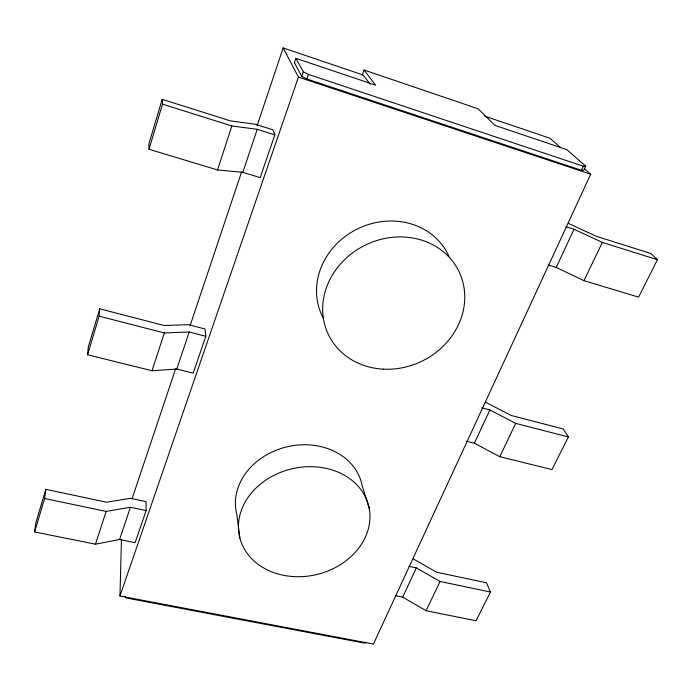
<?xml version="1.0" encoding="UTF-8"?>
<svg xmlns="http://www.w3.org/2000/svg" width="692" height="692" viewBox="0 0 692 692"><rect width="100%" height="100%" fill="white"/><g stroke="black" fill="none" stroke-linecap="round" stroke-linejoin="round"><path stroke-width="1.04" d="M584.299 168.589L590.683 174.237L373.412 644.07L119.967 596.011L121.463 539.319M87.573 354.788L99.12 316.157L99.7 308.805L164.047 325.482L188.587 324.695L204.979 328.977L205.827 336.312L193.206 373.161L176.78 369.07L152.032 370.722L87.573 354.788L88.299 347.021L99.7 308.805M34.6 531.949L44.599 498.499L45.836 489.331L106.594 502.219L130.537 498.292L146.064 501.622L146.116 510.601L135.13 542.675L119.578 539.509L95.461 544.189L34.6 531.949L35.941 522.486L45.836 489.331M162.196 99.337L148.91 143.867L149.022 149.273L217.513 169.955L242.797 172.36L260.192 177.628L274.836 134.871L272.959 129.819L255.599 124.326L230.548 120.901L162.196 99.337L162.508 104.155L149.022 149.273M95.461 544.189L106.153 511.414L130.399 507.271L146.116 510.601M152.032 370.722L164.35 332.947L189.219 332.004L205.827 336.312M217.513 169.955L231.863 125.953L257.242 129.317L274.836 134.871M132.016 498.941L175.647 368.758M190.075 325.707L241.595 171.953M257.061 125.832L283.166 47.93L363.326 75.065L370.246 84.355M119.578 539.509L130.399 507.271M176.78 369.07L189.219 332.004M242.797 172.36L257.242 129.317M364.087 70.022L375.6 85.177L295.917 58.327L294.429 62.712L301.755 76.388L306.824 78.983L581.427 170.31L583.771 170.249L585.657 166.149L566.739 149.584L494.953 125.399L478.086 108.774L364.087 70.022L362.227 75.099M119.967 596.011L298.434 77.115L283.166 47.93M301.755 76.388L303.33 71.821L295.917 58.327M306.824 78.983L308.416 74.407L303.33 71.821M581.427 170.31L583.313 166.201L585.657 166.149M402.692 597.144L416.307 567.907L440.069 581.47L490.455 592.041L476.027 620.767L426.073 610.716L402.692 597.144L395.392 595.656M474.375 443.209L489.867 409.941L515.713 423.383L568.374 436.937L551.974 469.583L499.78 456.685L474.375 443.209L466.27 441.193M556.23 267.449L574.005 229.26L602.325 242.399L657.4 259.708L638.595 297.145L584.013 280.667L556.23 267.449L548.306 265.045M426.073 610.716L440.069 581.47M499.78 456.685L515.713 423.383M584.013 280.667L602.325 242.399M366.051 642.237L364.675 643.145L126.653 598.052L124.387 596.132M44.599 498.499L106.153 511.414M408.946 566.341L416.307 567.907M99.12 316.157L164.35 332.947M481.693 407.822L489.867 409.941M162.508 104.155L231.863 125.953M566.013 226.734L574.005 229.26M308.416 74.407L583.313 166.201M298.434 77.115L590.683 174.237M484.694 116.152L549.976 138.253L560.356 147.422M568.366 223.36L596.262 236.283L650.722 253.462L657.4 259.708M485.62 402.225L511.128 415.451L563.21 428.953L568.374 436.937M413.167 558.859L436.635 572.215L486.502 582.794L490.455 592.041M369.147 508.144A66.371 54.313 -13.5 0 0 262.804 482.255A66.371 54.313 -13.5 0 0 280.623 574.654A66.371 54.313 -13.5 0 0 369.147 508.144L362.124 485.585A64.313 53.258 -13.4 0 0 287.353 446.738A64.313 53.258 -13.4 0 0 236.837 514.493L239.89 538.108M323.121 317.818A70.056 62.946 -26.4 0 1 357.634 228.844A70.056 62.946 -26.4 0 1 448.918 256.256M383.567 369.165A72.496 64.564 -26 0 0 459.678 273.029A72.496 64.564 -26 0 0 337.895 267.069A72.496 64.564 -26 0 0 383.567 369.165"/></g></svg>
